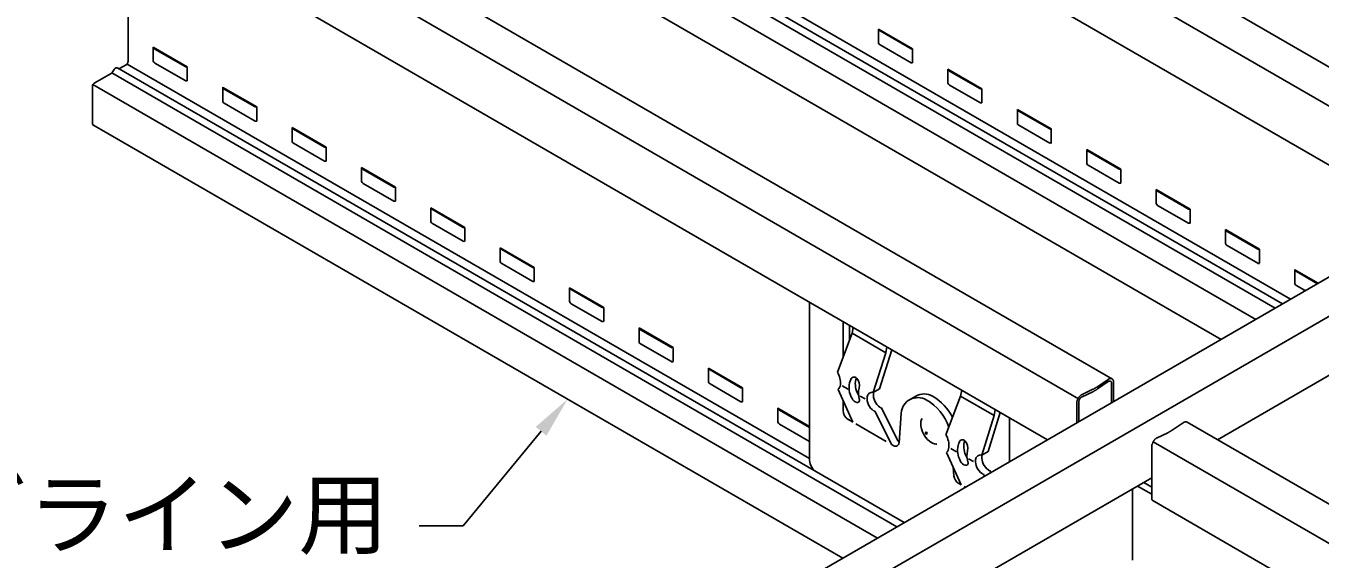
# Model space of a CAD drawing. Units: millimetres on the paper. Extents: x -213 to 192, y -129 to 153.
# Drawn here: x 4.28 to 22.91, y -93.85 to -86.18 of the extents above; entities that cross this region are included whole.
import ezdxf
from ezdxf.enums import TextEntityAlignment as Align

# ---------------------------------------------------------------- set-up
doc = ezdxf.new("R2010")
doc.units = ezdxf.units.MM
doc.layers.add('0-A_○ｱｲｿﾒ図', color=134, linetype='Continuous')
doc.layers.add('1-4_○TTｸﾛｽｼﾞｮｲﾝﾄ', color=134, linetype='Continuous')
doc.styles.add('ＭＳ ゴシック', font='')
doc.styles.get('ＭＳ ゴシック').set_extended_font_data('MS Gothic')

msp = doc.modelspace()

# ---------------------------------------------------------------- linework, layer by layer
at = {"layer": '0-A_○ｱｲｿﾒ図'}
for p, q in [((25.366, -88.119), (11.463, -80.092)), ((24.878, -88.4), (10.977, -80.374)), ((24.43, -88.992), (10.962, -81.213)), ((19.919, -91.263), (6.017, -83.237)), ((19.432, -91.545), (5.531, -83.519)), ((22.368, -90.182), (11.064, -83.656)), ((22.484, -90.115), (11.178, -83.587)), ((22.262, -90.243), (10.958, -83.717)), ((21.983, -90.405), (10.687, -83.883)), ((8.155, -98.388), (32.718, -84.207)), ((18.984, -92.136), (5.515, -84.357)), ((5.746, -84.492), (5.746, -86.693)), ((8.643, -98.669), (33.205, -84.488)), ((21.483, -90.693), (10.686, -84.46)), ((17.041, -86.513), (16.552, -86.23)), ((16.552, -86.23), (16.552, -86.432)), ((17.019, -86.513), (16.574, -86.256)), ((17.019, -86.714), (16.574, -86.458)), ((6.599, -86.773), (6.11, -86.491)), ((6.11, -86.491), (6.11, -86.692)), ((6.577, -86.773), (6.132, -86.517)), ((17.041, -86.513), (17.041, -86.714)), ((5.517, -86.854), (5.544, -86.812)), ((5.517, -86.854), (5.544, -86.812)), ((5.607, -86.799), (5.591, -86.786)), ((16.921, -93.327), (5.618, -86.801)), ((5.717, -86.745), (5.624, -86.798)), ((15.556, -92.404), (5.731, -86.732)), ((6.577, -86.975), (6.132, -86.718)), ((6.599, -86.773), (6.599, -86.975)), ((18.04, -87.09), (17.551, -86.807)), ((17.551, -86.807), (17.551, -87.009)), ((18.018, -87.09), (17.573, -86.833)), ((5.504, -86.868), (5.26, -87.008)), ((16.816, -93.388), (5.512, -86.861)), ((5.233, -87.055), (5.233, -87.59)), ((16.536, -93.549), (5.241, -87.028)), ((7.598, -87.35), (7.109, -87.068)), ((7.109, -87.068), (7.109, -87.269)), ((7.576, -87.35), (7.131, -87.093)), ((18.018, -87.291), (17.573, -87.034)), ((18.04, -87.09), (18.04, -87.291)), ((7.576, -87.552), (7.131, -87.295)), ((7.598, -87.35), (7.598, -87.552)), ((19.039, -87.666), (18.55, -87.384)), ((18.55, -87.384), (18.55, -87.585)), ((19.017, -87.666), (18.572, -87.41)), ((16.036, -93.838), (5.24, -87.605)), ((8.597, -87.927), (8.108, -87.644)), ((8.108, -87.644), (8.108, -87.846)), ((8.575, -87.927), (8.13, -87.67)), ((19.017, -87.868), (18.572, -87.611)), ((19.039, -87.666), (19.039, -87.868)), ((8.575, -88.128), (8.13, -87.872)), ((8.597, -87.927), (8.597, -88.128)), ((20.038, -88.243), (19.549, -87.961)), ((19.549, -87.961), (19.549, -88.162)), ((20.016, -88.243), (19.571, -87.987)), ((9.597, -88.504), (9.107, -88.221)), ((9.107, -88.221), (9.107, -88.423)), ((9.574, -88.504), (9.129, -88.247)), ((20.016, -88.445), (19.571, -88.188)), ((20.038, -88.243), (20.038, -88.445)), ((9.574, -88.705), (9.129, -88.449)), ((9.597, -88.504), (9.597, -88.705)), ((21.037, -88.82), (20.548, -88.538)), ((20.548, -88.538), (20.548, -88.739)), ((21.015, -88.82), (20.57, -88.563)), ((10.596, -89.081), (10.106, -88.798)), ((10.106, -88.798), (10.106, -89)), ((10.573, -89.081), (10.129, -88.824)), ((21.015, -89.022), (20.57, -88.765)), ((21.037, -88.82), (21.037, -89.022)), ((10.573, -89.282), (10.129, -89.025)), ((10.596, -89.081), (10.596, -89.282)), ((22.036, -89.397), (21.547, -89.114)), ((21.547, -89.114), (21.547, -89.316)), ((22.014, -89.397), (21.569, -89.14)), ((11.595, -89.657), (11.105, -89.375)), ((11.105, -89.375), (11.105, -89.576)), ((11.572, -89.657), (11.128, -89.401)), ((22.014, -89.598), (21.569, -89.342)), ((22.036, -89.397), (22.036, -89.598)), ((11.572, -89.859), (11.128, -89.602)), ((21.431, -92.135), (25.931, -89.537)), ((11.595, -89.657), (11.595, -89.859)), ((22.871, -89.892), (22.568, -89.717)), ((12.594, -90.234), (12.104, -89.952)), ((12.104, -89.952), (12.104, -90.153)), ((12.571, -90.234), (12.127, -89.977)), ((22.697, -89.993), (22.568, -89.918)), ((12.571, -90.436), (12.127, -90.179)), ((12.594, -90.234), (12.594, -90.436)), ((13.593, -90.811), (13.103, -90.528)), ((13.103, -90.528), (13.103, -90.73)), ((13.57, -90.811), (13.126, -90.554)), ((13.57, -91.012), (13.126, -90.756)), ((13.593, -90.811), (13.593, -91.012)), ((14.592, -91.388), (14.102, -91.105)), ((14.102, -91.105), (14.102, -91.307)), ((14.569, -91.388), (14.125, -91.131)), ((19.856, -91.268), (19.702, -91.373)), ((19.859, -91.3), (19.704, -91.405)), ((19.859, -91.3), (19.704, -91.405)), ((19.859, -91.3), (19.704, -91.405)), ((14.569, -91.589), (14.125, -91.333)), ((14.592, -91.388), (14.592, -91.589)), ((19.635, -91.445), (19.481, -91.518)), ((19.635, -91.445), (19.481, -91.518)), ((19.638, -91.41), (19.484, -91.483)), ((19.638, -91.41), (19.484, -91.483)), ((19.906, -91.322), (19.906, -91.604)), ((19.935, -91.306), (19.935, -91.587)), ((19.405, -91.893), (19.405, -91.611)), ((19.434, -91.876), (19.434, -91.595)), ((15.556, -91.957), (15.124, -91.708)), ((15.556, -92.159), (15.124, -91.909)), ((20.717, -92.034), (20.563, -92.107)), ((20.935, -91.892), (20.781, -91.996)), ((27.764, -95.792), (20.993, -91.882)), ((20.484, -92.982), (20.484, -92.235)), ((27.277, -96.073), (20.506, -92.164)), ((8.648, -99.517), (20.484, -92.682)), ((27.275, -96.922), (20.491, -93.005))]:
    msp.add_line(p, q, dxfattribs=at)
for points in [[(5.544, -86.812), (5.546, -86.81), (5.548, -86.807), (5.551, -86.804), (5.553, -86.801), (5.556, -86.799), (5.558, -86.796), (5.561, -86.794), (5.564, -86.792)], [(5.544, -86.812), (5.546, -86.81), (5.548, -86.807), (5.551, -86.804), (5.553, -86.801), (5.556, -86.799), (5.558, -86.796), (5.561, -86.794), (5.564, -86.792)], [(5.624, -86.798), (5.623, -86.799), (5.622, -86.799), (5.621, -86.8), (5.62, -86.8), (5.619, -86.801), (5.618, -86.801), (5.617, -86.801), (5.615, -86.801), (5.614, -86.801), (5.613, -86.801), (5.612, -86.801), (5.611, -86.801), (5.61, -86.8), (5.609, -86.8), (5.608, -86.799), (5.607, -86.799)], [(5.741, -86.717), (5.739, -86.72), (5.737, -86.723), (5.735, -86.726), (5.733, -86.73), (5.731, -86.732), (5.728, -86.735)], [(5.517, -86.854), (5.517, -86.855), (5.516, -86.856), (5.515, -86.857), (5.515, -86.858), (5.514, -86.859), (5.513, -86.86), (5.512, -86.861), (5.511, -86.862), (5.51, -86.863), (5.51, -86.864), (5.509, -86.864), (5.508, -86.865), (5.507, -86.866), (5.506, -86.867), (5.505, -86.867), (5.504, -86.868)], [(22.882, -89.885), (22.546, -89.691), (22.546, -89.893)], [(19.704, -91.405), (19.7, -91.407), (19.696, -91.41), (19.692, -91.413), (19.688, -91.416), (19.683, -91.418), (19.679, -91.421), (19.675, -91.424), (19.671, -91.426), (19.666, -91.429), (19.662, -91.431), (19.657, -91.433), (19.653, -91.436), (19.649, -91.438), (19.644, -91.44), (19.64, -91.443), (19.635, -91.445)], [(19.702, -91.373), (19.698, -91.376), (19.694, -91.378), (19.69, -91.381), (19.686, -91.383), (19.682, -91.386), (19.678, -91.388), (19.674, -91.39), (19.67, -91.393), (19.666, -91.395), (19.662, -91.397), (19.658, -91.4), (19.654, -91.402), (19.65, -91.404), (19.646, -91.406), (19.642, -91.408), (19.638, -91.41)], [(15.556, -91.944), (15.101, -91.682), (15.101, -91.884)], [(11.693, -92.014), (10.569, -93.374), (9.936, -93.374)], [(20.781, -91.996), (20.778, -91.999), (20.774, -92.002), (20.77, -92.004), (20.766, -92.007), (20.762, -92.009), (20.758, -92.011), (20.754, -92.014), (20.75, -92.016), (20.746, -92.019), (20.742, -92.021), (20.738, -92.023), (20.734, -92.025), (20.73, -92.027), (20.725, -92.029), (20.721, -92.032), (20.717, -92.034)]]:
    msp.add_lwpolyline(points, dxfattribs=at)
for centre, radius, start, end in [((16.592, -86.218), 0.0423, 197.0396, 244.7472), ((16.592, -86.419), 0.0423, 197.0396, 244.7472), ((6.15, -86.478), 0.0423, 197.0396, 244.7472), ((17.03, -86.416), 0.0975, 263.4097, 276.5903), ((5.594, -86.835), 0.0525, 120.9744, 124.891), ((5.594, -86.835), 0.0525, 120.9744, 124.891), ((5.591, -86.829), 0.0463, 116.5393, 120.9829), ((5.591, -86.829), 0.0463, 116.5393, 120.9829), ((5.588, -86.824), 0.0402, 111.4243, 116.5504), ((5.588, -86.824), 0.0402, 111.4243, 116.5504), ((5.586, -86.818), 0.0343, 105.4301, 111.4382), ((5.586, -86.818), 0.0343, 105.4301, 111.4382), ((5.584, -86.813), 0.0289, 98.3154, 105.4463), ((5.584, -86.813), 0.0289, 98.3154, 105.4463), ((5.584, -86.809), 0.0242, 89.8305, 98.3296), ((5.584, -86.809), 0.0242, 89.8305, 98.3296), ((5.584, -86.805), 0.0205, 79.825, 89.8326), ((5.584, -86.805), 0.0205, 79.825, 89.8326), ((5.584, -86.803), 0.0181, 68.0934, 79.8064), ((5.584, -86.803), 0.0181, 68.0934, 79.8064), ((5.696, -86.709), 0.0417, 300.038, 305.2144), ((5.692, -86.704), 0.048, 305.2002, 309.6877), ((5.689, -86.699), 0.0539, 309.6777, 313.6691), ((5.685, -86.695), 0.0592, 313.6617, 317.2956), ((5.679, -86.689), 0.0669, 336.1583, 339.4439), ((5.683, -86.691), 0.0634, 339.4392, 342.9046), ((5.687, -86.692), 0.0589, 342.899, 346.5993), ((5.692, -86.693), 0.0535, 346.5925, 350.594), ((5.704, -86.695), 0.0416, 354.9565, 359.9872), ((5.698, -86.694), 0.0477, 350.5858, 354.9684), ((6.15, -86.68), 0.0423, 197.0396, 244.7472), ((6.588, -86.677), 0.0975, 263.4097, 276.5903), ((17.03, -86.618), 0.0975, 263.4097, 276.5903), ((17.591, -86.795), 0.0423, 197.0396, 244.7472), ((5.287, -87.055), 0.0537, 120, 180), ((6.588, -86.878), 0.0975, 263.4097, 276.5903), ((17.591, -86.996), 0.0423, 197.0396, 244.7472), ((7.149, -87.055), 0.0423, 197.0396, 244.7472), ((18.029, -86.993), 0.0975, 263.4097, 276.5903), ((7.149, -87.257), 0.0423, 197.0396, 244.7472), ((7.587, -87.253), 0.0975, 263.4097, 276.5903), ((18.029, -87.194), 0.0975, 263.4097, 276.5903), ((18.59, -87.372), 0.0423, 197.0396, 244.7472), ((7.587, -87.455), 0.0975, 263.4097, 276.5903), ((5.254, -87.59), 0.0202, 180.0676, 239.8531), ((8.148, -87.632), 0.0423, 197.0396, 244.7472), ((18.59, -87.573), 0.0423, 197.0396, 244.7472), ((19.028, -87.57), 0.0975, 263.4097, 276.5903), ((8.148, -87.834), 0.0423, 197.0396, 244.7472), ((8.586, -87.83), 0.0975, 263.4097, 276.5903), ((19.028, -87.771), 0.0975, 263.4097, 276.5903), ((8.586, -88.032), 0.0975, 263.4097, 276.5903), ((19.589, -87.948), 0.0423, 197.0396, 244.7472), ((9.148, -88.209), 0.0423, 197.0396, 244.7472), ((19.589, -88.15), 0.0423, 197.0396, 244.7472), ((20.027, -88.146), 0.0975, 263.4097, 276.5903), ((9.148, -88.41), 0.0423, 197.0396, 244.7472), ((9.585, -88.407), 0.0975, 263.4097, 276.5903), ((20.027, -88.348), 0.0975, 263.4097, 276.5903), ((20.588, -88.525), 0.0423, 197.0396, 244.7472), ((9.585, -88.608), 0.0975, 263.4097, 276.5903), ((10.147, -88.786), 0.0423, 197.0396, 244.7472), ((20.588, -88.727), 0.0423, 197.0396, 244.7472), ((21.026, -88.723), 0.0975, 263.4097, 276.5903), ((10.147, -88.987), 0.0423, 197.0396, 244.7472), ((21.026, -88.925), 0.0975, 263.4097, 276.5903), ((10.584, -88.984), 0.0975, 263.4097, 276.5903), ((21.587, -89.102), 0.0423, 197.0396, 244.7472), ((10.584, -89.185), 0.0975, 263.4097, 276.5903), ((11.146, -89.362), 0.0423, 197.0396, 244.7472), ((21.587, -89.303), 0.0423, 197.0396, 244.7472), ((22.025, -89.3), 0.0975, 263.4097, 276.5903), ((11.146, -89.564), 0.0423, 197.0396, 244.7472), ((22.025, -89.502), 0.0975, 263.4097, 276.5903), ((11.583, -89.561), 0.0975, 263.4097, 276.5903), ((22.586, -89.679), 0.0423, 197.0396, 244.7472), ((11.583, -89.762), 0.0975, 263.4097, 276.5903), ((12.145, -89.939), 0.0423, 197.0396, 244.7472), ((22.586, -89.88), 0.0423, 197.0396, 244.7472), ((12.145, -90.141), 0.0423, 197.0396, 244.7472), ((12.582, -90.137), 0.0975, 263.4097, 276.5903), ((12.582, -90.339), 0.0975, 263.4097, 276.5903), ((13.144, -90.516), 0.0423, 197.0396, 244.7472), ((13.144, -90.718), 0.0423, 197.0396, 244.7472), ((13.582, -90.714), 0.0975, 263.4097, 276.5903), ((13.582, -90.916), 0.0975, 263.4097, 276.5903), ((14.143, -91.093), 0.0423, 197.0396, 244.7472), ((19.914, -91.353), 0.103, 120.2495, 124.2588), ((19.893, -91.351), 0.0618, 120.249, 124.2584), ((19.908, -91.342), 0.0905, 115.6943, 120.258), ((19.89, -91.344), 0.0543, 115.6953, 120.2589), ((19.886, -91.338), 0.0469, 110.424, 115.7062), ((19.902, -91.331), 0.0782, 110.4248, 115.7069), ((19.884, -91.331), 0.0399, 104.229, 110.4391), ((19.882, -91.325), 0.0335, 96.8591, 104.245), ((19.898, -91.32), 0.0665, 104.2287, 110.4388), ((19.882, -91.32), 0.0281, 88.0717, 96.8728), ((19.896, -91.31), 0.0559, 96.8594, 104.2452), ((19.882, -91.315), 0.024, 77.7515, 88.0688), ((19.882, -91.313), 0.0213, 65.8617, 77.7254), ((19.895, -91.301), 0.0469, 88.0711, 96.8722), ((19.883, -91.312), 0.0204, 54.2073, 65.7967), ((19.882, -91.313), 0.0213, 42.9532, 54.1526), ((19.895, -91.294), 0.04, 77.752, 88.0694), ((19.88, -91.314), 0.0237, 32.7819, 42.9214), ((19.877, -91.316), 0.0277, 24.0005, 32.7767), ((19.872, -91.319), 0.0328, 16.6921, 24.0122), ((19.896, -91.29), 0.0356, 66.0557, 77.7211), ((19.897, -91.287), 0.0327, 53.7937, 66.2435), ((19.895, -91.29), 0.0355, 42.5314, 53.9855), ((19.892, -91.292), 0.0397, 32.4141, 42.5037), ((19.887, -91.296), 0.0464, 23.6877, 32.41), ((19.879, -91.3), 0.0552, 16.3081, 23.6986), ((19.869, -91.303), 0.0655, 10.1404, 16.3245), ((19.858, -91.305), 0.0769, 4.8906, 10.1538), ((19.846, -91.306), 0.0889, 0.313, 4.9012), ((14.143, -91.294), 0.0423, 197.0396, 244.7472), ((14.581, -91.291), 0.0975, 263.4097, 276.5903), ((19.532, -91.58), 0.109, 121.4805, 126.6764), ((19.523, -91.566), 0.0917, 115.3363, 121.5019), ((19.867, -91.32), 0.0389, 10.5462, 16.7067), ((19.86, -91.322), 0.0456, 5.2415, 10.5588), ((19.853, -91.322), 0.0528, 0.6207, 5.2523), ((14.581, -91.492), 0.0975, 263.4097, 276.5903), ((19.509, -91.612), 0.104, 174.6009, 179.9793), ((19.526, -91.613), 0.121, 169.9993, 174.617), ((19.541, -91.616), 0.136, 165.8714, 170.0094), ((19.554, -91.619), 0.15, 162.0573, 165.8788), ((19.565, -91.622), 0.161, 158.5654, 162.0644), ((19.572, -91.625), 0.169, 155.2431, 158.5702), ((19.577, -91.628), 0.175, 151.9777, 155.2472), ((19.579, -91.629), 0.177, 148.791, 151.9815), ((19.578, -91.628), 0.175, 145.588, 148.7948), ((19.574, -91.625), 0.171, 142.3004, 145.592), ((19.496, -91.595), 0.0626, 174.6009, 179.9793), ((19.506, -91.596), 0.0724, 170.0682, 174.6193), ((19.515, -91.597), 0.0815, 165.9337, 170.0774), ((19.523, -91.599), 0.0897, 162.1154, 165.9413), ((19.53, -91.601), 0.0965, 158.5397, 162.1216), ((19.568, -91.621), 0.163, 138.8595, 142.3052), ((19.534, -91.603), 0.102, 155.1467, 158.5453), ((19.537, -91.605), 0.105, 151.8844, 155.1507), ((19.538, -91.605), 0.106, 148.6991, 151.8883), ((19.561, -91.614), 0.153, 135.1819, 138.8649), ((19.538, -91.605), 0.105, 145.4948, 148.7031), ((19.535, -91.603), 0.102, 142.2038, 145.4987), ((19.551, -91.605), 0.14, 131.1635, 135.1899), ((19.532, -91.6), 0.0979, 138.7574, 142.2087), ((19.527, -91.596), 0.0916, 135.0714, 138.7627), ((19.542, -91.594), 0.125, 126.6614, 131.1732), ((19.522, -91.591), 0.0838, 131.041, 135.0792), ((19.516, -91.584), 0.0748, 126.5225, 131.0509), ((19.51, -91.576), 0.065, 121.3185, 126.5379), ((19.504, -91.567), 0.0547, 115.141, 121.34), ((15.142, -91.67), 0.0423, 197.0396, 244.7472), ((15.142, -91.871), 0.0423, 197.0396, 244.7472), ((20.993, -91.977), 0.103, 120.2495, 124.2588), ((20.987, -91.966), 0.0905, 115.6943, 120.258), ((20.982, -91.955), 0.0782, 110.4248, 115.7069), ((20.978, -91.944), 0.0665, 104.2287, 110.4388), ((20.975, -91.934), 0.0559, 96.8594, 104.2452), ((20.974, -91.925), 0.0469, 88.0711, 96.8722), ((20.974, -91.918), 0.04, 77.752, 88.0694), ((20.975, -91.913), 0.0356, 66.0557, 77.7211), ((20.972, -91.921), 0.0442, 61.051, 65.6505), ((20.605, -92.237), 0.121, 169.9993, 174.617), ((20.589, -92.235), 0.104, 174.6009, 179.9793), ((20.62, -92.239), 0.136, 165.8714, 170.0094), ((20.633, -92.243), 0.15, 162.0573, 165.8788), ((20.644, -92.246), 0.161, 158.5654, 162.0644), ((20.652, -92.249), 0.169, 155.2431, 158.5702), ((20.657, -92.251), 0.175, 151.9777, 155.2472), ((20.659, -92.252), 0.177, 148.791, 151.9815), ((20.658, -92.251), 0.175, 145.588, 148.7948), ((20.654, -92.249), 0.171, 142.3004, 145.592), ((20.648, -92.244), 0.163, 138.8595, 142.3052), ((20.64, -92.237), 0.153, 135.1819, 138.8649), ((20.631, -92.228), 0.14, 131.1635, 135.1899), ((20.621, -92.217), 0.125, 126.6614, 131.1732), ((20.611, -92.204), 0.109, 121.4805, 126.6764), ((20.602, -92.189), 0.0917, 115.3363, 121.5019), ((20.541, -92.98), 0.0567, 180.1302, 187.6861), ((20.529, -92.982), 0.0444, 187.6364, 197.2577), ((20.519, -92.985), 0.0338, 197.197, 209.8543), ((20.512, -92.989), 0.0262, 209.8515, 226.1081), ((20.51, -92.991), 0.0228, 226.2737, 244.975), ((20.51, -92.99), 0.0241, 245.2175, 262.7996)]:
    msp.add_arc(centre, radius, start, end, dxfattribs=at)
msp.add_solid([(11.77, -92.077), (11.616, -91.95), (12.075, -91.551)], dxfattribs=at)
at = {"layer": '1-4_○TTｸﾛｽｼﾞｮｲﾝﾄ'}
for p, q in [((15.556, -92.404), (15.556, -90.156)), ((16.043, -90.438), (16.043, -90.943)), ((16.134, -90.49), (16.134, -90.704)), ((16.172, -90.605), (16.188, -90.521)), ((15.96, -91.163), (16.172, -90.605)), ((16.654, -90.884), (16.172, -90.605)), ((16.654, -90.884), (16.475, -91.454)), ((16.742, -90.841), (16.566, -91.401)), ((16.654, -90.884), (16.671, -90.8)), ((16.143, -91.293), (16.152, -91.267)), ((15.968, -91.415), (16.179, -91.881)), ((16.113, -91.408), (16.028, -91.359)), ((16.244, -91.455), (16.262, -91.492)), ((16.272, -91.391), (16.272, -91.392)), ((16.566, -91.401), (16.475, -91.454)), ((17.733, -91.507), (17.749, -91.423)), ((16.043, -91.582), (16.043, -91.716)), ((16.154, -91.507), (16.171, -91.544)), ((16.357, -91.548), (16.286, -91.508)), ((16.592, -91.678), (16.828, -92.151)), ((17.088, -91.509), (16.998, -91.561)), ((17.522, -92.064), (17.733, -91.507)), ((18.216, -91.785), (17.733, -91.507)), ((16.119, -91.846), (16.179, -91.881)), ((16.501, -91.731), (16.737, -92.204)), ((16.846, -92.179), (16.878, -91.752)), ((18.216, -91.785), (18.037, -92.355)), ((18.304, -91.743), (18.128, -92.303)), ((18.216, -91.785), (18.232, -91.702)), ((18.435, -91.819), (18.435, -92.453)), ((16.662, -92.16), (16.225, -91.908)), ((16.737, -92.204), (16.77, -92.223)), ((16.847, -92.162), (16.828, -92.151)), ((17.705, -92.194), (17.714, -92.169)), ((17.529, -92.317), (17.741, -92.783)), ((17.675, -92.309), (17.59, -92.26)), ((17.716, -92.409), (17.733, -92.446)), ((17.806, -92.357), (17.824, -92.393)), ((17.834, -92.293), (17.834, -92.293)), ((17.919, -92.45), (17.848, -92.409)), ((18.128, -92.303), (18.037, -92.355)), ((17.634, -92.654), (17.626, -92.53)), ((18.154, -92.58), (18.167, -92.608)), ((17.741, -92.783), (17.708, -92.764)), ((18.063, -92.632), (18.077, -92.66)), ((20.484, -92.815), (20.369, -92.749)), ((17.802, -92.818), (17.786, -92.809)), ((20.208, -93.867), (20.208, -92.842)), ((20.484, -92.92), (20.279, -92.801))]:
    msp.add_line(p, q, dxfattribs=at)
msp.add_circle((17.239, -92.04), 0.0137, dxfattribs=at)
for centre, radius, start, end in [((15.693, -91.32), 0.31, 355, 30.5155), ((16.405, -91.387), 0.279, 160.1708, 205.4984), ((16.199, -91.283), 0.0494, 45, 160.7647), ((16.496, -91.335), 0.279, 161.4035, 205.4984), ((16.129, -91.353), 0.148, 345, 45), ((15.899, -91.338), 0.103, 311.7007, 355), ((16.541, -91.466), 0.279, 164.6078, 197.401), ((16.354, -91.451), 0.101, 203.8284, 206.9791), ((16.461, -91.526), 0.0739, 78.8294, 175), ((16.699, -91.487), 0.222, 175, 235), ((16.552, -91.474), 0.0739, 161.1706, 175), ((17.209, -91.718), 0.241, 60, 120), ((16.264, -91.503), 0.101, 203.8284, 255), ((16.246, -91.568), 0.0336, 255, 15), ((16.181, -91.585), 0.101, 15, 21.1808), ((16.608, -91.539), 0.222, 175, 235), ((16.614, -91.608), 0.0739, 235, 252.5219), ((17.118, -91.77), 0.241, 60, 175.6965), ((16.877, -92.188), 0.724, 18.7312, 60), ((16.968, -92.136), 0.724, 26.3589, 60), ((16.194, -91.716), 0.151, 180, 240), ((16.524, -91.66), 0.0739, 235, 252.5219), ((17.273, -91.89), 0.113, 147.5085, 180), ((17.499, -91.89), 0.34, 180, 240), ((16.795, -92.179), 0.0503, 240, 0), ((17.386, -92.086), 0.113, 240, 272.4915), ((17.255, -92.222), 0.31, 355, 30.5155), ((17.967, -92.289), 0.279, 160.1708, 205.4984), ((17.761, -92.185), 0.0494, 45, 160.7647), ((18.058, -92.237), 0.279, 161.4035, 205.4984), ((17.691, -92.255), 0.148, 345, 45), ((15.792, -92.405), 0.237, 179.7855, 231.2687), ((17.461, -92.24), 0.103, 311.7007, 355), ((18.103, -92.367), 0.279, 164.6078, 197.401), ((17.916, -92.352), 0.101, 203.8284, 206.9791), ((18.17, -92.441), 0.222, 175, 235), ((18.023, -92.428), 0.0739, 78.8294, 175), ((18.113, -92.375), 0.0739, 161.1706, 175), ((18.261, -92.388), 0.222, 175, 235), ((17.825, -92.405), 0.101, 203.8284, 255), ((17.808, -92.47), 0.0336, 255, 15), ((17.743, -92.487), 0.101, 15, 21.1808), ((18.176, -92.51), 0.0739, 235, 252.5219), ((17.784, -92.634), 0.151, 187.7057, 240), ((18.085, -92.562), 0.0739, 235, 252.5219)]:
    msp.add_arc(centre, radius, start, end, dxfattribs=at)

# ---------------------------------------------------------------- texts
at = {"layer": '0-A_○ｱｲｿﾒ図', "style": 'ＭＳ ゴシック'}
msp.add_text('ブリーズライン用', height=0.9531, dxfattribs=at).set_placement((-0.902, -93.967), align=Align.BOTTOM_LEFT)

doc.saveas('drawing.dxf')
